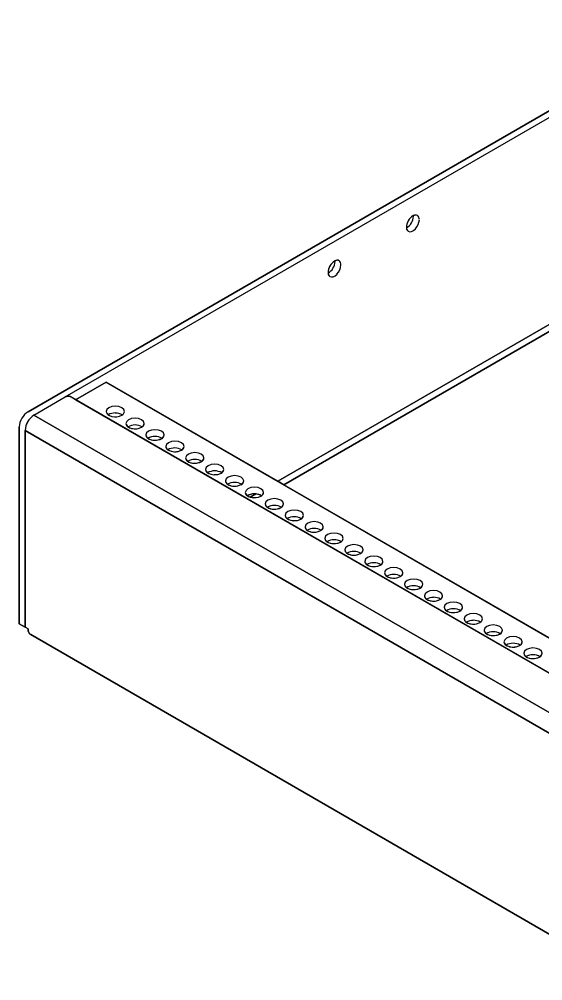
# Model space of a CAD drawing. Header units: millimetres. Extents: x -132 to 387, y -467 to 91.
# Drawn here: x -7.5 to 87.1, y -376.2 to -202.7 of the extents above; entities that cross this region are included whole.
import ezdxf

# ---------------------------------------------------------------- set-up
doc = ezdxf.new("R2010")
doc.units = ezdxf.units.MM
doc.layers.get('0').update_dxf_attribs({"lineweight": 25})

msp = doc.modelspace()

# ---------------------------------------------------------------- linework, layer by layer
for p, q in [((-5.87, -273.49), (116.83, -202.65)), ((116.83, -202.65), (-5.87, -273.49)), ((-5.87, -273.49), (116.83, -202.65)), ((0.86, -270.83), (94.55, -216.74)), ((0.86, -270.83), (94.55, -216.74)), ((0.86, -270.83), (94.55, -216.74)), ((117.11, -241.07), (39.22, -286.04)), ((39.22, -286.04), (117.11, -241.07)), ((39.22, -286.04), (117.11, -241.07)), ((118.18, -241.69), (40.29, -286.66)), ((118.18, -241.69), (40.29, -286.66)), ((40.29, -286.66), (118.18, -241.69)), ((8.23, -268.15), (2.73, -271.33)), ((8.23, -268.15), (2.73, -271.33)), ((2.73, -271.33), (8.23, -268.15)), ((39.22, -286.04), (8.23, -268.15)), ((39.22, -286.04), (8.23, -268.15)), ((8.23, -268.15), (273.1, -421.07)), ((4.47, -270.23), (4.55, -270.27)), ((-4.8, -274.1), (0.86, -270.83)), ((-4.8, -274.09), (0.86, -270.83)), ((-4.8, -274.09), (0.86, -270.83)), ((0.86, -270.83), (0.86, -270.83)), ((0.86, -270.83), (0.86, -270.83)), ((0.86, -270.83), (0.86, -270.83)), ((2.73, -271.33), (1.72, -270.74)), ((2.73, -271.33), (1.72, -270.74)), ((267.6, -424.25), (1.72, -270.74)), ((2.73, -271.33), (267.6, -424.25)), ((267.6, -424.25), (2.73, -271.33)), ((-4.81, -274.1), (-4.8, -274.09)), ((-4.81, -274.1), (261.43, -427.8)), ((-4.8, -274.09), (-4.8, -274.1)), ((261.43, -427.8), (-4.8, -274.09)), ((261.43, -427.8), (-4.8, -274.09)), ((261.43, -427.8), (-4.8, -274.1)), ((-7.46, -311.76), (-7.46, -276.24)), ((-7.46, -276.24), (-7.46, -311.76)), ((-7.46, -311.76), (-7.46, -276.24)), ((-6.4, -312.37), (-6.4, -276.86)), ((-6.4, -276.86), (-6.4, -276.86)), ((-6.4, -276.86), (259.83, -430.57)), ((-6.4, -312.37), (-6.4, -276.86)), ((-6.4, -276.86), (-6.4, -312.37)), ((-6.4, -312.37), (-6.39, -276.86)), ((-6.4, -312.37), (-6.4, -276.86)), ((-6.39, -312.37), (-6.39, -276.86)), ((-6.39, -276.86), (259.83, -430.57)), ((259.83, -430.57), (-6.39, -276.86)), ((-6.39, -312.38), (-6.39, -276.86)), ((-6.39, -276.86), (259.83, -430.57)), ((40.29, -286.66), (39.22, -286.04)), ((40.29, -286.66), (39.22, -286.04)), ((40.29, -286.66), (273.1, -421.07)), ((273.1, -421.07), (40.29, -286.66)), ((35.25, -288.33), (34.26, -288.9)), ((34.26, -288.9), (35.25, -288.33)), ((34.26, -288.9), (35.25, -288.33)), ((-6.39, -312.37), (-7.46, -311.76)), ((-7.46, -311.76), (-6.4, -312.37)), ((-7.46, -311.76), (-6.4, -312.37)), ((-6.39, -312.37), (-6.4, -312.37)), ((-5.86, -312.69), (-6.39, -312.37)), ((-5.86, -312.69), (-6.39, -312.37)), ((-5.86, -312.69), (-6.39, -312.38)), ((259.77, -466.81), (-5.39, -313.72)), ((-5.39, -313.72), (259.77, -466.81)), ((259.77, -466.81), (-5.39, -313.72))]:
    msp.add_line(p, q)
for centre, radius, start, end in [((64.75, -240.22), 2.3, 148.5348, 181.6238), ((64.75, -240.22), 2.3, 148.5348, 181.6238), ((61.39, -238.3), 2.25, 298.132, 330.0766), ((61.39, -238.3), 2.25, 298.132, 330.0766), ((61.39, -238.3), 2.25, 298.132, 330.0766), ((64.8, -240.11), 2.29, 118.3081, 151.531), ((64.8, -240.11), 2.29, 118.3081, 151.531), ((61.3, -238.12), 2.42, 327.4826, 357.8659), ((61.3, -238.12), 2.42, 327.4826, 357.8659), ((61.3, -238.12), 2.42, 327.4826, 357.8659), ((64.1, -238.76), 0.77, 64.1995, 120.2678), ((64.1, -238.76), 0.77, 64.1995, 120.2678), ((62.28, -238.21), 1.44, 359.7029, 4.2883), ((62.28, -238.21), 1.44, 359.7029, 4.2883), ((62.28, -238.21), 1.44, 359.7029, 4.2883), ((62.19, -238.69), 2.6, 316.1502, 356.9662), ((62.19, -238.69), 2.6, 316.1502, 356.9662), ((62.19, -238.69), 2.6, 316.1502, 356.9662), ((63.96, -238.74), 0.825, 354.1821, 54.5399), ((63.96, -238.74), 0.825, 354.1821, 54.5399), ((63.96, -238.74), 0.825, 354.1821, 54.5399), ((63.22, -240.29), 0.771, 179.7354, 235.7596), ((63.22, -240.29), 0.771, 179.7354, 235.7596), ((50.66, -248.28), 2.29, 118.3125, 151.5328), ((50.66, -248.28), 2.29, 118.3125, 151.5328), ((47.15, -246.29), 2.42, 327.4849, 357.8662), ((47.15, -246.29), 2.42, 327.4849, 357.8662), ((47.15, -246.29), 2.42, 327.4849, 357.8662), ((49.96, -246.93), 0.77, 64.2015, 120.25), ((49.96, -246.93), 0.77, 64.2015, 120.25), ((48.14, -246.37), 1.44, 359.7081, 4.283), ((48.14, -246.37), 1.44, 359.7081, 4.283), ((48.14, -246.37), 1.44, 359.7081, 4.283), ((49.81, -246.91), 0.825, 354.1821, 54.5399), ((49.81, -246.91), 0.825, 354.1821, 54.5399), ((49.81, -246.91), 0.825, 354.1821, 54.5399), ((50.59, -248.38), 2.29, 148.4721, 181.6865), ((50.59, -248.38), 2.29, 148.4721, 181.6865), ((47.24, -246.47), 2.25, 298.132, 330.0766), ((47.24, -246.47), 2.25, 298.132, 330.0766), ((47.24, -246.47), 2.25, 298.132, 330.0766), ((48.04, -246.85), 2.6, 316.1502, 356.9662), ((48.04, -246.85), 2.6, 316.1502, 356.9662), ((48.04, -246.85), 2.6, 316.1502, 356.9662), ((49.08, -248.46), 0.771, 179.7354, 235.7596), ((49.08, -248.46), 0.771, 179.7354, 235.7596), ((-3.95, -276.43), 3.52, 123.0943, 176.9058), ((-3.95, -276.43), 3.52, 123.0943, 176.9058), ((-3.95, -276.43), 3.52, 123.0943, 176.9058), ((-2.89, -277.05), 3.52, 123.0927, 176.9056), ((-2.89, -277.05), 3.52, 123.0927, 176.9056), ((-2.89, -277.05), 3.52, 123.0927, 176.9056), ((-2.87, -277.05), 3.53, 123.093, 176.9085), ((-2.87, -277.05), 3.53, 123.093, 176.9085), ((-2.87, -277.05), 3.53, 123.093, 176.9085), ((9.83, -276), 2.29, 88.451, 121.6769), ((9.88, -271.8), 2.6, 256.1477, 296.9557), ((9.95, -276.01), 2.29, 58.359, 91.5132), ((10.72, -273.36), 0.825, 294.1228, 354.4887), ((12.58, -275.55), 0.769, 184.1436, 240.3034), ((12.58, -275.55), 0.769, 184.1436, 240.3034), ((13.4, -278.17), 2.29, 88.451, 121.6769), ((13.4, -278.17), 2.29, 88.451, 121.6769), ((13.4, -278.17), 2.29, 88.451, 121.6769), ((13.52, -278.17), 2.29, 58.359, 91.5132), ((13.52, -278.17), 2.29, 58.359, 91.5132), ((13.52, -278.17), 2.29, 58.359, 91.5132), ((14.29, -275.53), 0.825, 294.1228, 354.4887), ((14.34, -275.55), 0.771, 299.7944, 355.7586), ((14.34, -275.55), 0.771, 299.7944, 355.7586), ((13.39, -274.31), 2.25, 238.1277, 270.0857), ((13.39, -274.31), 2.25, 238.1277, 270.0857), ((13.45, -273.97), 2.6, 256.1477, 296.9557), ((13.5, -274.14), 2.42, 267.462, 297.8591), ((13.5, -274.14), 2.42, 267.462, 297.8591), ((13.88, -274.97), 1.51, 299.835, 304.2178), ((13.88, -274.97), 1.51, 299.835, 304.2178), ((16.17, -277.62), 0.769, 184.1436, 240.3034), ((16.17, -277.62), 0.769, 184.1436, 240.3034), ((16.99, -280.24), 2.29, 88.451, 121.6769), ((16.99, -280.24), 2.29, 88.451, 121.6769), ((16.99, -280.24), 2.29, 88.451, 121.6769), ((16.98, -276.38), 2.25, 238.1475, 270.0658), ((16.98, -276.38), 2.25, 238.1475, 270.0658), ((17.04, -276.04), 2.59, 256.1418, 296.9616), ((17.09, -276.21), 2.42, 267.462, 297.8591), ((17.09, -276.21), 2.42, 267.462, 297.8591), ((17.11, -280.24), 2.29, 58.359, 91.5132), ((17.11, -280.24), 2.29, 58.359, 91.5132), ((17.11, -280.24), 2.29, 58.359, 91.5132), ((17.88, -277.6), 0.825, 294.1228, 354.4887), ((17.47, -277.04), 1.51, 299.835, 304.2178), ((17.47, -277.04), 1.51, 299.835, 304.2178), ((17.93, -277.62), 0.771, 299.7944, 355.7586), ((17.93, -277.62), 0.771, 299.7944, 355.7586), ((19.76, -279.7), 0.769, 184.1436, 240.3034), ((19.76, -279.7), 0.769, 184.1436, 240.3034), ((20.58, -282.31), 2.29, 88.451, 121.6769), ((20.58, -282.31), 2.29, 88.451, 121.6769), ((20.58, -282.31), 2.29, 88.451, 121.6769), ((20.57, -278.45), 2.25, 238.1475, 270.0658), ((20.57, -278.45), 2.25, 238.1475, 270.0658), ((20.63, -278.11), 2.6, 256.1553, 296.9408), ((20.68, -278.28), 2.43, 267.4801, 297.8212), ((20.68, -278.28), 2.43, 267.4801, 297.8212), ((20.71, -282.32), 2.29, 58.359, 91.5132), ((20.71, -282.32), 2.29, 58.359, 91.5132), ((20.71, -282.32), 2.29, 58.359, 91.5132), ((21.47, -279.67), 0.826, 294.2307, 354.4931), ((20.89, -278.86), 1.81, 300.478, 304.1044), ((20.89, -278.86), 1.81, 300.478, 304.1044), ((21.53, -279.7), 0.771, 299.7944, 355.7586), ((21.53, -279.7), 0.771, 299.7944, 355.7586), ((23.36, -281.77), 0.771, 184.2431, 240.2124), ((23.36, -281.77), 0.771, 184.2431, 240.2124), ((24.18, -284.39), 2.29, 88.451, 121.6769), ((24.18, -284.39), 2.29, 88.451, 121.6769), ((24.18, -284.39), 2.29, 88.451, 121.6769), ((24.16, -280.52), 2.25, 238.1475, 270.0658), ((24.16, -280.52), 2.25, 238.1475, 270.0658), ((24.23, -280.18), 2.6, 256.1553, 296.9408), ((24.27, -280.36), 2.42, 267.4647, 297.8367), ((24.27, -280.36), 2.42, 267.4647, 297.8367), ((24.3, -284.39), 2.29, 58.341, 91.5311), ((24.3, -284.39), 2.29, 58.341, 91.5311), ((24.3, -284.39), 2.29, 58.341, 91.5311), ((25.07, -281.75), 0.826, 294.2297, 354.486), ((24.66, -281.21), 1.49, 300.0778, 304.5046), ((24.66, -281.21), 1.49, 300.0778, 304.5046), ((25.12, -281.77), 0.771, 299.7876, 355.7569), ((25.12, -281.77), 0.771, 299.7876, 355.7569), ((26.95, -283.84), 0.771, 184.2431, 240.2124), ((26.95, -283.84), 0.771, 184.2431, 240.2124), ((27.77, -286.46), 2.29, 88.4689, 121.659), ((27.77, -286.46), 2.29, 88.4689, 121.659), ((27.77, -286.46), 2.29, 88.4689, 121.659), ((27.75, -282.6), 2.25, 238.1475, 270.0658), ((27.75, -282.6), 2.25, 238.1475, 270.0658), ((27.82, -282.26), 2.6, 256.1536, 296.9498), ((27.86, -282.43), 2.42, 267.4647, 297.8367), ((27.86, -282.43), 2.42, 267.4647, 297.8367), ((27.89, -286.46), 2.29, 58.341, 91.5311), ((27.89, -286.46), 2.29, 58.341, 91.5311), ((27.89, -286.46), 2.29, 58.341, 91.5311), ((28.66, -283.82), 0.826, 294.2297, 354.486), ((28.25, -283.29), 1.49, 300.0778, 304.5046), ((28.25, -283.29), 1.49, 300.0778, 304.5046), ((28.71, -283.84), 0.771, 299.7876, 355.7569), ((28.71, -283.84), 0.771, 299.7876, 355.7569), ((30.54, -285.92), 0.771, 184.2431, 240.2124), ((30.54, -285.92), 0.771, 184.2431, 240.2124), ((31.36, -288.54), 2.29, 88.4689, 121.659), ((31.36, -288.54), 2.29, 88.4689, 121.659), ((31.36, -288.54), 2.29, 88.4689, 121.659), ((31.48, -288.53), 2.29, 58.3231, 91.549), ((31.48, -288.53), 2.29, 58.3231, 91.549), ((31.48, -288.53), 2.29, 58.3231, 91.549), ((32.25, -285.9), 0.826, 294.2297, 354.486), ((32.3, -285.92), 0.771, 299.7876, 355.7569), ((32.3, -285.92), 0.771, 299.7876, 355.7569), ((31.35, -284.67), 2.26, 238.1674, 270.046), ((31.35, -284.67), 2.26, 238.1674, 270.046), ((31.41, -284.33), 2.6, 256.1536, 296.9498), ((31.46, -284.5), 2.42, 267.4647, 297.8367), ((31.46, -284.5), 2.42, 267.4647, 297.8367), ((31.84, -285.36), 1.49, 300.0778, 304.5046), ((31.84, -285.36), 1.49, 300.0778, 304.5046), ((34.13, -287.99), 0.771, 184.2431, 240.2124), ((34.13, -287.99), 0.771, 184.2431, 240.2124), ((35.84, -287.97), 0.826, 294.2297, 354.486), ((35.9, -287.99), 0.769, 299.6898, 355.8547), ((35.9, -287.99), 0.769, 299.6898, 355.8547), ((34.99, -290.72), 2.4, 83.8104, 121.0876), ((34.99, -290.72), 2.4, 83.8104, 121.0876), ((34.95, -290.61), 2.29, 88.4689, 121.659), ((34.76, -287.14), 1.83, 236.4195, 254.2491), ((34.76, -287.14), 1.83, 236.4195, 254.2491), ((35, -286.39), 2.61, 253.6152, 296.834), ((35, -286.39), 2.61, 253.6152, 296.834), ((35, -286.41), 2.6, 256.1536, 296.9498), ((35.07, -290.61), 2.29, 58.3231, 91.549), ((35.12, -290.49), 2.16, 57.7163, 86.6834), ((35.12, -290.49), 2.16, 57.7163, 86.6834), ((35.44, -287.44), 1.49, 300.0778, 304.5046), ((35.44, -287.44), 1.49, 300.0778, 304.5046), ((37.72, -290.07), 0.771, 184.2431, 240.2124), ((37.72, -290.07), 0.771, 184.2431, 240.2124), ((38.54, -292.69), 2.29, 88.4868, 121.641), ((38.54, -292.69), 2.29, 88.4868, 121.641), ((38.54, -292.69), 2.29, 88.4868, 121.641), ((38.53, -288.82), 2.26, 238.1674, 270.046), ((38.53, -288.82), 2.26, 238.1674, 270.046), ((38.6, -288.48), 2.6, 256.1536, 296.9498), ((38.64, -288.66), 2.42, 267.4492, 297.8522), ((38.64, -288.66), 2.42, 267.4492, 297.8522), ((38.67, -292.68), 2.29, 58.3231, 91.549), ((38.67, -292.68), 2.29, 58.3231, 91.549), ((38.67, -292.68), 2.29, 58.3231, 91.549), ((39.43, -290.04), 0.826, 294.2297, 354.486), ((39.03, -289.51), 1.49, 300.0778, 304.5046), ((39.03, -289.51), 1.49, 300.0778, 304.5046), ((39.49, -290.07), 0.769, 299.6898, 355.8547), ((39.49, -290.07), 0.769, 299.6898, 355.8547), ((41.32, -292.14), 0.771, 184.2431, 240.2124), ((41.32, -292.14), 0.771, 184.2431, 240.2124), ((42.14, -294.76), 2.29, 88.4868, 121.641), ((42.14, -294.76), 2.29, 88.4868, 121.641), ((42.14, -294.76), 2.29, 88.4868, 121.641), ((42.12, -290.89), 2.26, 238.1674, 270.046), ((42.12, -290.89), 2.26, 238.1674, 270.046), ((42.19, -290.56), 2.6, 256.1477, 296.9557), ((42.23, -290.73), 2.42, 267.4492, 297.8522), ((42.23, -290.73), 2.42, 267.4492, 297.8522), ((42.26, -294.76), 2.29, 58.3231, 91.549), ((42.26, -294.76), 2.29, 58.3231, 91.549), ((42.26, -294.76), 2.29, 58.3231, 91.549), ((43.03, -292.12), 0.824, 294.1473, 354.5684), ((42.62, -291.58), 1.49, 300.0778, 304.5046), ((42.62, -291.58), 1.49, 300.0778, 304.5046), ((43.08, -292.14), 0.769, 299.6898, 355.8547), ((43.08, -292.14), 0.769, 299.6898, 355.8547), ((44.91, -294.21), 0.769, 184.1453, 240.3102), ((44.91, -294.21), 0.769, 184.1453, 240.3102), ((45.73, -296.83), 2.29, 88.451, 121.6769), ((45.73, -296.83), 2.29, 88.451, 121.6769), ((45.73, -296.83), 2.29, 88.451, 121.6769), ((45.71, -292.97), 2.25, 238.1277, 270.0857), ((45.71, -292.97), 2.25, 238.1277, 270.0857), ((45.78, -292.63), 2.6, 256.1477, 296.9557), ((45.83, -292.8), 2.42, 267.462, 297.8591), ((45.83, -292.8), 2.42, 267.462, 297.8591), ((45.85, -296.83), 2.29, 58.3161, 91.5333), ((45.85, -296.83), 2.29, 58.3161, 91.5333), ((45.85, -296.83), 2.29, 58.3161, 91.5333), ((46.62, -294.19), 0.825, 294.1219, 354.4816), ((46.33, -293.85), 1.26, 299.6774, 304.905), ((46.33, -293.85), 1.26, 299.6774, 304.905), ((46.67, -294.21), 0.77, 299.6534, 355.7573), ((46.67, -294.21), 0.77, 299.6534, 355.7573), ((48.5, -296.29), 0.769, 184.1453, 240.3102), ((48.5, -296.29), 0.769, 184.1453, 240.3102), ((49.32, -298.9), 2.29, 88.451, 121.6769), ((49.32, -298.9), 2.29, 88.451, 121.6769), ((49.32, -298.9), 2.29, 88.451, 121.6769), ((49.44, -298.91), 2.29, 58.359, 91.5132), ((49.44, -298.91), 2.29, 58.359, 91.5132), ((49.44, -298.91), 2.29, 58.359, 91.5132), ((50.21, -296.26), 0.825, 294.1219, 354.4816), ((50.26, -296.29), 0.771, 299.7876, 355.7569), ((50.26, -296.29), 0.771, 299.7876, 355.7569), ((49.31, -295.04), 2.25, 238.1475, 270.0658), ((49.31, -295.04), 2.25, 238.1475, 270.0658), ((49.37, -294.7), 2.6, 256.1477, 296.9557), ((49.42, -294.88), 2.42, 267.462, 297.8591), ((49.42, -294.88), 2.42, 267.462, 297.8591), ((49.82, -295.74), 1.47, 299.772, 304.2808), ((49.82, -295.74), 1.47, 299.772, 304.2808), ((52.09, -298.36), 0.769, 184.1453, 240.3102), ((52.09, -298.36), 0.769, 184.1453, 240.3102), ((53.8, -298.34), 0.825, 294.1219, 354.4816), ((53.85, -298.36), 0.771, 299.7876, 355.7569), ((53.85, -298.36), 0.771, 299.7876, 355.7569), ((52.91, -300.98), 2.29, 88.451, 121.6769), ((52.91, -300.98), 2.29, 88.451, 121.6769), ((52.91, -300.98), 2.29, 88.451, 121.6769), ((52.9, -297.12), 2.25, 238.1475, 270.0658), ((52.9, -297.12), 2.25, 238.1475, 270.0658), ((52.96, -296.78), 2.59, 256.1418, 296.9616), ((53.01, -296.95), 2.42, 267.462, 297.8591), ((53.01, -296.95), 2.42, 267.462, 297.8591), ((53.03, -300.98), 2.29, 58.359, 91.5132), ((53.03, -300.98), 2.29, 58.359, 91.5132), ((53.03, -300.98), 2.29, 58.359, 91.5132), ((53.41, -297.82), 1.47, 299.772, 304.2808), ((53.41, -297.82), 1.47, 299.772, 304.2808), ((55.69, -300.43), 0.771, 184.2431, 240.2124), ((55.69, -300.43), 0.771, 184.2431, 240.2124), ((56.5, -303.05), 2.29, 88.451, 121.6769), ((56.5, -303.05), 2.29, 88.451, 121.6769), ((56.5, -303.05), 2.29, 88.451, 121.6769), ((56.49, -299.19), 2.25, 238.1475, 270.0658), ((56.49, -299.19), 2.25, 238.1475, 270.0658), ((56.56, -298.85), 2.6, 256.1553, 296.9408), ((56.6, -299.02), 2.43, 267.4801, 297.8212), ((56.6, -299.02), 2.43, 267.4801, 297.8212), ((56.63, -303.05), 2.29, 58.341, 91.5311), ((56.63, -303.05), 2.29, 58.341, 91.5311), ((56.63, -303.05), 2.29, 58.341, 91.5311), ((57.39, -300.41), 0.826, 294.2297, 354.486), ((56.85, -299.65), 1.75, 300.4147, 304.1677), ((56.85, -299.65), 1.75, 300.4147, 304.1677), ((57.45, -300.43), 0.771, 299.7876, 355.7569), ((57.45, -300.43), 0.771, 299.7876, 355.7569), ((59.28, -302.51), 0.771, 184.2431, 240.2124), ((59.28, -302.51), 0.771, 184.2431, 240.2124), ((60.1, -305.13), 2.29, 88.451, 121.6769), ((60.1, -305.13), 2.29, 88.451, 121.6769), ((60.1, -305.13), 2.29, 88.451, 121.6769), ((60.08, -301.26), 2.25, 238.1475, 270.0658), ((60.08, -301.26), 2.25, 238.1475, 270.0658), ((60.15, -300.92), 2.6, 256.1553, 296.9408), ((60.19, -301.1), 2.42, 267.4647, 297.8367), ((60.19, -301.1), 2.42, 267.4647, 297.8367), ((60.22, -305.13), 2.29, 58.341, 91.5311), ((60.22, -305.13), 2.29, 58.341, 91.5311), ((60.22, -305.13), 2.29, 58.341, 91.5311), ((60.99, -302.49), 0.826, 294.2297, 354.486), ((60.6, -301.99), 1.44, 300.0145, 304.5679), ((60.6, -301.99), 1.44, 300.0145, 304.5679), ((61.04, -302.51), 0.771, 299.7876, 355.7569), ((61.04, -302.51), 0.771, 299.7876, 355.7569), ((62.87, -304.58), 0.771, 184.2431, 240.2124), ((62.87, -304.58), 0.771, 184.2431, 240.2124), ((63.69, -307.2), 2.29, 88.4689, 121.659), ((63.69, -307.2), 2.29, 88.4689, 121.659), ((63.69, -307.2), 2.29, 88.4689, 121.659), ((63.68, -303.34), 2.25, 238.1475, 270.0658), ((63.68, -303.34), 2.25, 238.1475, 270.0658), ((63.74, -303), 2.6, 256.1536, 296.9498), ((63.79, -303.17), 2.42, 267.4647, 297.8367), ((63.79, -303.17), 2.42, 267.4647, 297.8367), ((63.81, -307.2), 2.29, 58.341, 91.5311), ((63.81, -307.2), 2.29, 58.341, 91.5311), ((63.81, -307.2), 2.29, 58.341, 91.5311), ((64.58, -304.56), 0.826, 294.2297, 354.486), ((64.19, -304.06), 1.44, 300.0145, 304.5679), ((64.19, -304.06), 1.44, 300.0145, 304.5679), ((64.63, -304.58), 0.771, 299.7876, 355.7569), ((64.63, -304.58), 0.771, 299.7876, 355.7569), ((66.46, -306.66), 0.771, 184.2431, 240.2124), ((66.46, -306.66), 0.771, 184.2431, 240.2124), ((67.28, -309.28), 2.29, 88.4689, 121.659), ((67.28, -309.28), 2.29, 88.4689, 121.659), ((67.28, -309.28), 2.29, 88.4689, 121.659), ((67.4, -309.27), 2.29, 58.3231, 91.549), ((67.4, -309.27), 2.29, 58.3231, 91.549), ((67.4, -309.27), 2.29, 58.3231, 91.549), ((68.17, -306.63), 0.826, 294.2297, 354.486), ((68.22, -306.66), 0.771, 299.7876, 355.7569), ((68.22, -306.66), 0.771, 299.7876, 355.7569), ((67.27, -305.41), 2.26, 238.1674, 270.046), ((67.27, -305.41), 2.26, 238.1674, 270.046), ((67.33, -305.07), 2.6, 256.1536, 296.9498), ((67.38, -305.24), 2.42, 267.4647, 297.8367), ((67.38, -305.24), 2.42, 267.4647, 297.8367), ((67.79, -306.14), 1.44, 300.0145, 304.5679), ((67.79, -306.14), 1.44, 300.0145, 304.5679), ((70.05, -308.73), 0.771, 184.2431, 240.2124), ((70.05, -308.73), 0.771, 184.2431, 240.2124), ((71.76, -308.71), 0.826, 294.2297, 354.486), ((71.82, -308.73), 0.769, 299.6898, 355.8547), ((71.82, -308.73), 0.769, 299.6898, 355.8547), ((70.87, -311.35), 2.29, 88.493, 121.6348), ((70.87, -311.35), 2.29, 88.493, 121.6348), ((70.87, -311.35), 2.29, 88.493, 121.6348), ((70.86, -307.48), 2.26, 238.1674, 270.046), ((70.86, -307.48), 2.26, 238.1674, 270.046), ((70.92, -307.15), 2.6, 256.1536, 296.9498), ((70.97, -307.32), 2.42, 267.4647, 297.8367), ((70.97, -307.32), 2.42, 267.4647, 297.8367), ((71, -311.35), 2.29, 58.3293, 91.5428), ((71, -311.35), 2.29, 58.3293, 91.5428), ((71, -311.35), 2.29, 58.3293, 91.5428), ((71.38, -308.21), 1.44, 300.0145, 304.5679), ((71.38, -308.21), 1.44, 300.0145, 304.5679), ((73.65, -310.8), 0.771, 184.2431, 240.2124), ((73.65, -310.8), 0.771, 184.2431, 240.2124), ((74.47, -313.43), 2.29, 88.493, 121.6348), ((74.47, -313.43), 2.29, 88.493, 121.6348), ((74.47, -313.43), 2.29, 88.493, 121.6348), ((74.45, -309.56), 2.26, 238.1674, 270.046), ((74.45, -309.56), 2.26, 238.1674, 270.046), ((74.52, -309.22), 2.6, 256.1536, 296.9498), ((74.56, -309.39), 2.42, 267.4492, 297.8522), ((74.56, -309.39), 2.42, 267.4492, 297.8522), ((74.59, -313.42), 2.29, 58.3293, 91.5428), ((74.59, -313.42), 2.29, 58.3293, 91.5428), ((74.59, -313.42), 2.29, 58.3293, 91.5428), ((75.35, -310.78), 0.826, 294.2297, 354.486), ((74.97, -310.28), 1.44, 300.0145, 304.5679), ((74.97, -310.28), 1.44, 300.0145, 304.5679), ((75.41, -310.81), 0.769, 299.6898, 355.8547), ((75.41, -310.81), 0.769, 299.6898, 355.8547), ((77.24, -312.88), 0.77, 184.2371, 240.3522), ((77.24, -312.88), 0.77, 184.2371, 240.3522), ((78.06, -315.5), 2.29, 88.473, 121.6777), ((78.06, -315.5), 2.29, 88.473, 121.6777), ((78.06, -315.5), 2.29, 88.473, 121.6777), ((78.04, -311.64), 2.25, 238.121, 270.067), ((78.04, -311.64), 2.25, 238.121, 270.067), ((78.11, -311.3), 2.6, 256.1477, 296.9557), ((78.15, -311.47), 2.42, 267.4492, 297.8522), ((78.15, -311.47), 2.42, 267.4492, 297.8522), ((78.18, -315.5), 2.29, 58.3293, 91.5428), ((78.18, -315.5), 2.29, 58.3293, 91.5428), ((78.18, -315.5), 2.29, 58.3293, 91.5428), ((78.95, -312.86), 0.824, 294.1473, 354.5684), ((78.68, -312.54), 1.23, 299.6141, 304.9683), ((78.68, -312.54), 1.23, 299.6141, 304.9683), ((79, -312.88), 0.769, 299.6842, 355.8603), ((79, -312.88), 0.769, 299.6842, 355.8603), ((80.83, -314.95), 0.769, 184.1397, 240.3158), ((80.83, -314.95), 0.769, 184.1397, 240.3158), ((81.65, -317.57), 2.29, 88.4572, 121.6707), ((81.65, -317.57), 2.29, 88.4572, 121.6707), ((81.65, -317.57), 2.29, 88.4572, 121.6707), ((81.64, -313.71), 2.25, 238.1211, 270.0922), ((81.64, -313.71), 2.25, 238.1211, 270.0922), ((81.7, -313.37), 2.6, 256.1477, 296.9557), ((81.75, -313.54), 2.42, 267.462, 297.8591), ((81.75, -313.54), 2.42, 267.462, 297.8591), ((81.77, -317.57), 2.29, 58.3223, 91.527), ((81.77, -317.57), 2.29, 58.3223, 91.527), ((81.77, -317.57), 2.29, 58.3223, 91.527), ((82.54, -314.93), 0.825, 294.1219, 354.4816), ((82.27, -314.61), 1.23, 299.6141, 304.9683), ((82.27, -314.61), 1.23, 299.6141, 304.9683), ((82.59, -314.95), 0.77, 299.6478, 355.7629), ((82.59, -314.95), 0.77, 299.6478, 355.7629), ((84.42, -317.03), 0.769, 184.1397, 240.3158), ((84.42, -317.03), 0.769, 184.1397, 240.3158), ((85.24, -319.64), 2.29, 88.4572, 121.6707), ((85.24, -319.64), 2.29, 88.4572, 121.6707), ((85.24, -319.64), 2.29, 88.4572, 121.6707), ((85.36, -319.65), 2.29, 58.3652, 91.507), ((85.36, -319.65), 2.29, 58.3652, 91.507), ((85.36, -319.65), 2.29, 58.3652, 91.507), ((86.13, -317), 0.825, 294.1219, 354.4816), ((86.18, -317.03), 0.771, 299.7821, 355.7625), ((86.18, -317.03), 0.771, 299.7821, 355.7625), ((85.23, -315.78), 2.25, 238.141, 270.0723), ((85.23, -315.78), 2.25, 238.141, 270.0723), ((85.29, -315.44), 2.6, 256.1477, 296.9557), ((85.34, -315.62), 2.42, 267.462, 297.8591), ((85.34, -315.62), 2.42, 267.462, 297.8591), ((85.74, -316.48), 1.47, 299.772, 304.2808), ((85.74, -316.48), 1.47, 299.772, 304.2808)]:
    msp.add_arc(centre, radius, start, end)
for points in [[(62.79, -239.02), (62.33, -239.81), (62.33, -240.66), (62.79, -240.93)], [(64.44, -238.07), (63.98, -237.81), (63.24, -238.23), (62.79, -239.02)], [(62.79, -240.93), (63.12, -241.12), (63.62, -240.95), (64.06, -240.49)], [(62.79, -240.93), (63.12, -241.12), (63.62, -240.95), (64.06, -240.49)], [(62.79, -240.93), (63.12, -241.12), (63.62, -240.95), (64.06, -240.49)], [(50.29, -246.23), (49.84, -245.97), (49.1, -246.4), (48.64, -247.19)], [(48.64, -247.19), (48.19, -247.98), (48.19, -248.83), (48.64, -249.09)], [(48.64, -249.09), (48.98, -249.28), (49.48, -249.11), (49.92, -248.65)], [(48.64, -249.09), (48.98, -249.28), (49.48, -249.11), (49.92, -248.65)], [(48.64, -249.09), (48.98, -249.28), (49.48, -249.11), (49.92, -248.65)], [(1.72, -270.74), (1.49, -270.61), (1.18, -270.64), (0.86, -270.83)], [(1.72, -270.74), (1.49, -270.61), (1.18, -270.64), (0.86, -270.83)], [(0.86, -270.83), (1.18, -270.64), (1.49, -270.61), (1.72, -270.74)], [(0.86, -270.83), (0.86, -270.83), (0.86, -270.83), (0.86, -270.83)], [(9.89, -272.49), (8.98, -272.49), (8.24, -272.91), (8.24, -273.44)], [(8.24, -273.44), (8.24, -273.82), (8.64, -274.17), (9.26, -274.32)], [(11.54, -273.44), (11.54, -272.91), (10.8, -272.49), (9.89, -272.49)], [(13.46, -274.65), (12.55, -274.65), (11.81, -275.08), (11.81, -275.6)], [(13.46, -274.65), (12.55, -274.65), (11.81, -275.08), (11.81, -275.6)], [(13.46, -274.65), (12.55, -274.65), (11.81, -275.08), (11.81, -275.6)], [(11.81, -275.6), (11.81, -275.99), (12.21, -276.34), (12.83, -276.49)], [(15.11, -275.6), (15.11, -275.08), (14.37, -274.65), (13.46, -274.65)], [(15.11, -275.6), (15.11, -275.08), (14.37, -274.65), (13.46, -274.65)], [(15.11, -275.6), (15.11, -275.08), (14.37, -274.65), (13.46, -274.65)], [(17.05, -276.73), (16.14, -276.73), (15.4, -277.15), (15.4, -277.68)], [(17.05, -276.73), (16.14, -276.73), (15.4, -277.15), (15.4, -277.68)], [(17.05, -276.73), (16.14, -276.73), (15.4, -277.15), (15.4, -277.68)], [(18.7, -277.68), (18.7, -277.15), (17.96, -276.73), (17.05, -276.73)], [(18.7, -277.68), (18.7, -277.15), (17.96, -276.73), (17.05, -276.73)], [(18.7, -277.68), (18.7, -277.15), (17.96, -276.73), (17.05, -276.73)], [(15.4, -277.68), (15.4, -278.06), (15.81, -278.41), (16.42, -278.56)], [(20.65, -278.8), (19.73, -278.8), (19, -279.23), (19, -279.75)], [(20.65, -278.8), (19.73, -278.8), (19, -279.23), (19, -279.75)], [(20.65, -278.8), (19.73, -278.8), (19, -279.23), (19, -279.75)], [(22.3, -279.75), (22.3, -279.23), (21.56, -278.8), (20.65, -278.8)], [(22.3, -279.75), (22.3, -279.23), (21.56, -278.8), (20.65, -278.8)], [(22.3, -279.75), (22.3, -279.23), (21.56, -278.8), (20.65, -278.8)], [(19, -279.75), (19, -280.14), (19.4, -280.49), (20.01, -280.63)], [(24.24, -280.87), (23.33, -280.87), (22.59, -281.3), (22.59, -281.83)], [(24.24, -280.87), (23.33, -280.87), (22.59, -281.3), (22.59, -281.83)], [(24.24, -280.87), (23.33, -280.87), (22.59, -281.3), (22.59, -281.83)], [(25.89, -281.83), (25.89, -281.3), (25.15, -280.87), (24.24, -280.87)], [(25.89, -281.83), (25.89, -281.3), (25.15, -280.87), (24.24, -280.87)], [(25.89, -281.83), (25.89, -281.3), (25.15, -280.87), (24.24, -280.87)], [(22.59, -281.83), (22.59, -282.21), (22.99, -282.56), (23.61, -282.71)], [(27.83, -282.95), (26.92, -282.95), (26.18, -283.37), (26.18, -283.9)], [(27.83, -282.95), (26.92, -282.95), (26.18, -283.37), (26.18, -283.9)], [(27.83, -282.95), (26.92, -282.95), (26.18, -283.37), (26.18, -283.9)], [(26.18, -283.9), (26.18, -284.29), (26.58, -284.63), (27.2, -284.78)], [(29.48, -283.9), (29.48, -283.37), (28.74, -282.95), (27.83, -282.95)], [(29.48, -283.9), (29.48, -283.37), (28.74, -282.95), (27.83, -282.95)], [(29.48, -283.9), (29.48, -283.37), (28.74, -282.95), (27.83, -282.95)], [(31.42, -285.02), (30.51, -285.02), (29.77, -285.45), (29.77, -285.97)], [(31.42, -285.02), (30.51, -285.02), (29.77, -285.45), (29.77, -285.97)], [(31.42, -285.02), (30.51, -285.02), (29.77, -285.45), (29.77, -285.97)], [(29.77, -285.97), (29.77, -286.36), (30.17, -286.71), (30.79, -286.85)], [(33.07, -285.97), (33.07, -285.45), (32.33, -285.02), (31.42, -285.02)], [(33.07, -285.97), (33.07, -285.45), (32.33, -285.02), (31.42, -285.02)], [(33.07, -285.97), (33.07, -285.45), (32.33, -285.02), (31.42, -285.02)], [(35.01, -287.1), (34.1, -287.1), (33.36, -287.52), (33.36, -288.05)], [(35.01, -287.1), (34.1, -287.1), (33.36, -287.52), (33.36, -288.05)], [(35.01, -287.1), (34.1, -287.1), (33.36, -287.52), (33.36, -288.05)], [(33.36, -288.05), (33.36, -288.43), (33.77, -288.78), (34.38, -288.93)], [(36.66, -288.05), (36.66, -287.52), (35.92, -287.1), (35.01, -287.1)], [(36.66, -288.05), (36.66, -287.52), (35.92, -287.1), (35.01, -287.1)], [(36.66, -288.05), (36.66, -287.52), (35.92, -287.1), (35.01, -287.1)], [(38.61, -289.17), (37.69, -289.17), (36.95, -289.6), (36.95, -290.12)], [(38.61, -289.17), (37.69, -289.17), (36.95, -289.6), (36.95, -290.12)], [(38.61, -289.17), (37.69, -289.17), (36.95, -289.6), (36.95, -290.12)], [(40.26, -290.12), (40.26, -289.6), (39.52, -289.17), (38.61, -289.17)], [(40.26, -290.12), (40.26, -289.6), (39.52, -289.17), (38.61, -289.17)], [(40.26, -290.12), (40.26, -289.6), (39.52, -289.17), (38.61, -289.17)], [(36.95, -290.12), (36.95, -290.51), (37.36, -290.85), (37.97, -291)], [(42.2, -291.24), (41.29, -291.24), (40.55, -291.67), (40.55, -292.2)], [(42.2, -291.24), (41.29, -291.24), (40.55, -291.67), (40.55, -292.2)], [(42.2, -291.24), (41.29, -291.24), (40.55, -291.67), (40.55, -292.2)], [(43.85, -292.2), (43.85, -291.67), (43.11, -291.24), (42.2, -291.24)], [(43.85, -292.2), (43.85, -291.67), (43.11, -291.24), (42.2, -291.24)], [(43.85, -292.2), (43.85, -291.67), (43.11, -291.24), (42.2, -291.24)], [(40.55, -292.2), (40.55, -292.58), (40.95, -292.93), (41.57, -293.08)], [(45.79, -293.32), (44.88, -293.32), (44.14, -293.74), (44.14, -294.27)], [(45.79, -293.32), (44.88, -293.32), (44.14, -293.74), (44.14, -294.27)], [(45.79, -293.32), (44.88, -293.32), (44.14, -293.74), (44.14, -294.27)], [(44.14, -294.27), (44.14, -294.66), (44.54, -295), (45.16, -295.15)], [(47.44, -294.27), (47.44, -293.74), (46.7, -293.32), (45.79, -293.32)], [(47.44, -294.27), (47.44, -293.74), (46.7, -293.32), (45.79, -293.32)], [(47.44, -294.27), (47.44, -293.74), (46.7, -293.32), (45.79, -293.32)], [(49.38, -295.39), (48.47, -295.39), (47.73, -295.82), (47.73, -296.34)], [(49.38, -295.39), (48.47, -295.39), (47.73, -295.82), (47.73, -296.34)], [(49.38, -295.39), (48.47, -295.39), (47.73, -295.82), (47.73, -296.34)], [(47.73, -296.34), (47.73, -296.73), (48.13, -297.08), (48.75, -297.22)], [(51.03, -296.34), (51.03, -295.82), (50.29, -295.39), (49.38, -295.39)], [(51.03, -296.34), (51.03, -295.82), (50.29, -295.39), (49.38, -295.39)], [(51.03, -296.34), (51.03, -295.82), (50.29, -295.39), (49.38, -295.39)], [(52.97, -297.47), (52.06, -297.47), (51.32, -297.89), (51.32, -298.42)], [(52.97, -297.47), (52.06, -297.47), (51.32, -297.89), (51.32, -298.42)], [(52.97, -297.47), (52.06, -297.47), (51.32, -297.89), (51.32, -298.42)], [(51.32, -298.42), (51.32, -298.8), (51.73, -299.15), (52.34, -299.3)], [(54.62, -298.42), (54.62, -297.89), (53.88, -297.47), (52.97, -297.47)], [(54.62, -298.42), (54.62, -297.89), (53.88, -297.47), (52.97, -297.47)], [(54.62, -298.42), (54.62, -297.89), (53.88, -297.47), (52.97, -297.47)], [(56.57, -299.54), (55.65, -299.54), (54.92, -299.97), (54.92, -300.49)], [(56.57, -299.54), (55.65, -299.54), (54.92, -299.97), (54.92, -300.49)], [(56.57, -299.54), (55.65, -299.54), (54.92, -299.97), (54.92, -300.49)], [(58.22, -300.49), (58.22, -299.97), (57.48, -299.54), (56.57, -299.54)], [(58.22, -300.49), (58.22, -299.97), (57.48, -299.54), (56.57, -299.54)], [(58.22, -300.49), (58.22, -299.97), (57.48, -299.54), (56.57, -299.54)], [(54.92, -300.49), (54.92, -300.88), (55.32, -301.22), (55.93, -301.37)], [(60.16, -301.61), (59.25, -301.61), (58.51, -302.04), (58.51, -302.57)], [(60.16, -301.61), (59.25, -301.61), (58.51, -302.04), (58.51, -302.57)], [(60.16, -301.61), (59.25, -301.61), (58.51, -302.04), (58.51, -302.57)], [(61.81, -302.57), (61.81, -302.04), (61.07, -301.61), (60.16, -301.61)], [(61.81, -302.57), (61.81, -302.04), (61.07, -301.61), (60.16, -301.61)], [(61.81, -302.57), (61.81, -302.04), (61.07, -301.61), (60.16, -301.61)], [(58.51, -302.57), (58.51, -302.95), (58.91, -303.3), (59.53, -303.45)], [(63.75, -303.69), (62.84, -303.69), (62.1, -304.11), (62.1, -304.64)], [(63.75, -303.69), (62.84, -303.69), (62.1, -304.11), (62.1, -304.64)], [(63.75, -303.69), (62.84, -303.69), (62.1, -304.11), (62.1, -304.64)], [(65.4, -304.64), (65.4, -304.11), (64.66, -303.69), (63.75, -303.69)], [(65.4, -304.64), (65.4, -304.11), (64.66, -303.69), (63.75, -303.69)], [(65.4, -304.64), (65.4, -304.11), (64.66, -303.69), (63.75, -303.69)], [(62.1, -304.64), (62.1, -305.02), (62.5, -305.37), (63.12, -305.52)], [(67.34, -305.76), (66.43, -305.76), (65.69, -306.19), (65.69, -306.71)], [(67.34, -305.76), (66.43, -305.76), (65.69, -306.19), (65.69, -306.71)], [(67.34, -305.76), (66.43, -305.76), (65.69, -306.19), (65.69, -306.71)], [(65.69, -306.71), (65.69, -307.1), (66.09, -307.45), (66.71, -307.59)], [(68.99, -306.71), (68.99, -306.19), (68.25, -305.76), (67.34, -305.76)], [(68.99, -306.71), (68.99, -306.19), (68.25, -305.76), (67.34, -305.76)], [(68.99, -306.71), (68.99, -306.19), (68.25, -305.76), (67.34, -305.76)], [(70.93, -307.83), (70.02, -307.83), (69.28, -308.26), (69.28, -308.79)], [(70.93, -307.83), (70.02, -307.83), (69.28, -308.26), (69.28, -308.79)], [(70.93, -307.83), (70.02, -307.83), (69.28, -308.26), (69.28, -308.79)], [(69.28, -308.79), (69.28, -309.17), (69.69, -309.52), (70.3, -309.67)], [(72.58, -308.79), (72.58, -308.26), (71.85, -307.83), (70.93, -307.83)], [(72.58, -308.79), (72.58, -308.26), (71.85, -307.83), (70.93, -307.83)], [(72.58, -308.79), (72.58, -308.26), (71.85, -307.83), (70.93, -307.83)], [(74.53, -309.91), (73.62, -309.91), (72.88, -310.34), (72.88, -310.86)], [(74.53, -309.91), (73.62, -309.91), (72.88, -310.34), (72.88, -310.86)], [(74.53, -309.91), (73.62, -309.91), (72.88, -310.34), (72.88, -310.86)], [(76.18, -310.86), (76.18, -310.34), (75.44, -309.91), (74.53, -309.91)], [(76.18, -310.86), (76.18, -310.34), (75.44, -309.91), (74.53, -309.91)], [(76.18, -310.86), (76.18, -310.34), (75.44, -309.91), (74.53, -309.91)], [(72.88, -310.86), (72.88, -311.25), (73.28, -311.59), (73.9, -311.74)], [(78.12, -311.98), (77.21, -311.98), (76.47, -312.41), (76.47, -312.94)], [(78.12, -311.98), (77.21, -311.98), (76.47, -312.41), (76.47, -312.94)], [(78.12, -311.98), (77.21, -311.98), (76.47, -312.41), (76.47, -312.94)], [(79.77, -312.94), (79.77, -312.41), (79.03, -311.98), (78.12, -311.98)], [(79.77, -312.94), (79.77, -312.41), (79.03, -311.98), (78.12, -311.98)], [(79.77, -312.94), (79.77, -312.41), (79.03, -311.98), (78.12, -311.98)], [(-5.39, -313.72), (-5.69, -313.55), (-5.86, -313.17), (-5.86, -312.69)], [(-5.86, -312.69), (-5.86, -313.17), (-5.69, -313.55), (-5.39, -313.72)], [(-5.39, -313.72), (-5.69, -313.55), (-5.86, -313.17), (-5.86, -312.69)], [(76.47, -312.94), (76.47, -313.32), (76.87, -313.67), (77.49, -313.82)], [(81.71, -314.06), (80.8, -314.06), (80.06, -314.48), (80.06, -315.01)], [(81.71, -314.06), (80.8, -314.06), (80.06, -314.48), (80.06, -315.01)], [(81.71, -314.06), (80.8, -314.06), (80.06, -314.48), (80.06, -315.01)], [(83.36, -315.01), (83.36, -314.48), (82.62, -314.06), (81.71, -314.06)], [(83.36, -315.01), (83.36, -314.48), (82.62, -314.06), (81.71, -314.06)], [(83.36, -315.01), (83.36, -314.48), (82.62, -314.06), (81.71, -314.06)], [(80.06, -315.01), (80.06, -315.39), (80.46, -315.74), (81.08, -315.89)], [(85.3, -316.13), (84.39, -316.13), (83.65, -316.56), (83.65, -317.08)], [(85.3, -316.13), (84.39, -316.13), (83.65, -316.56), (83.65, -317.08)], [(85.3, -316.13), (84.39, -316.13), (83.65, -316.56), (83.65, -317.08)], [(83.65, -317.08), (83.65, -317.47), (84.06, -317.82), (84.67, -317.96)], [(86.95, -317.08), (86.95, -316.56), (86.21, -316.13), (85.3, -316.13)], [(86.95, -317.08), (86.95, -316.56), (86.21, -316.13), (85.3, -316.13)], [(86.95, -317.08), (86.95, -316.56), (86.21, -316.13), (85.3, -316.13)]]:
    msp.add_open_spline(points, degree=3)

doc.saveas('drawing.dxf')
